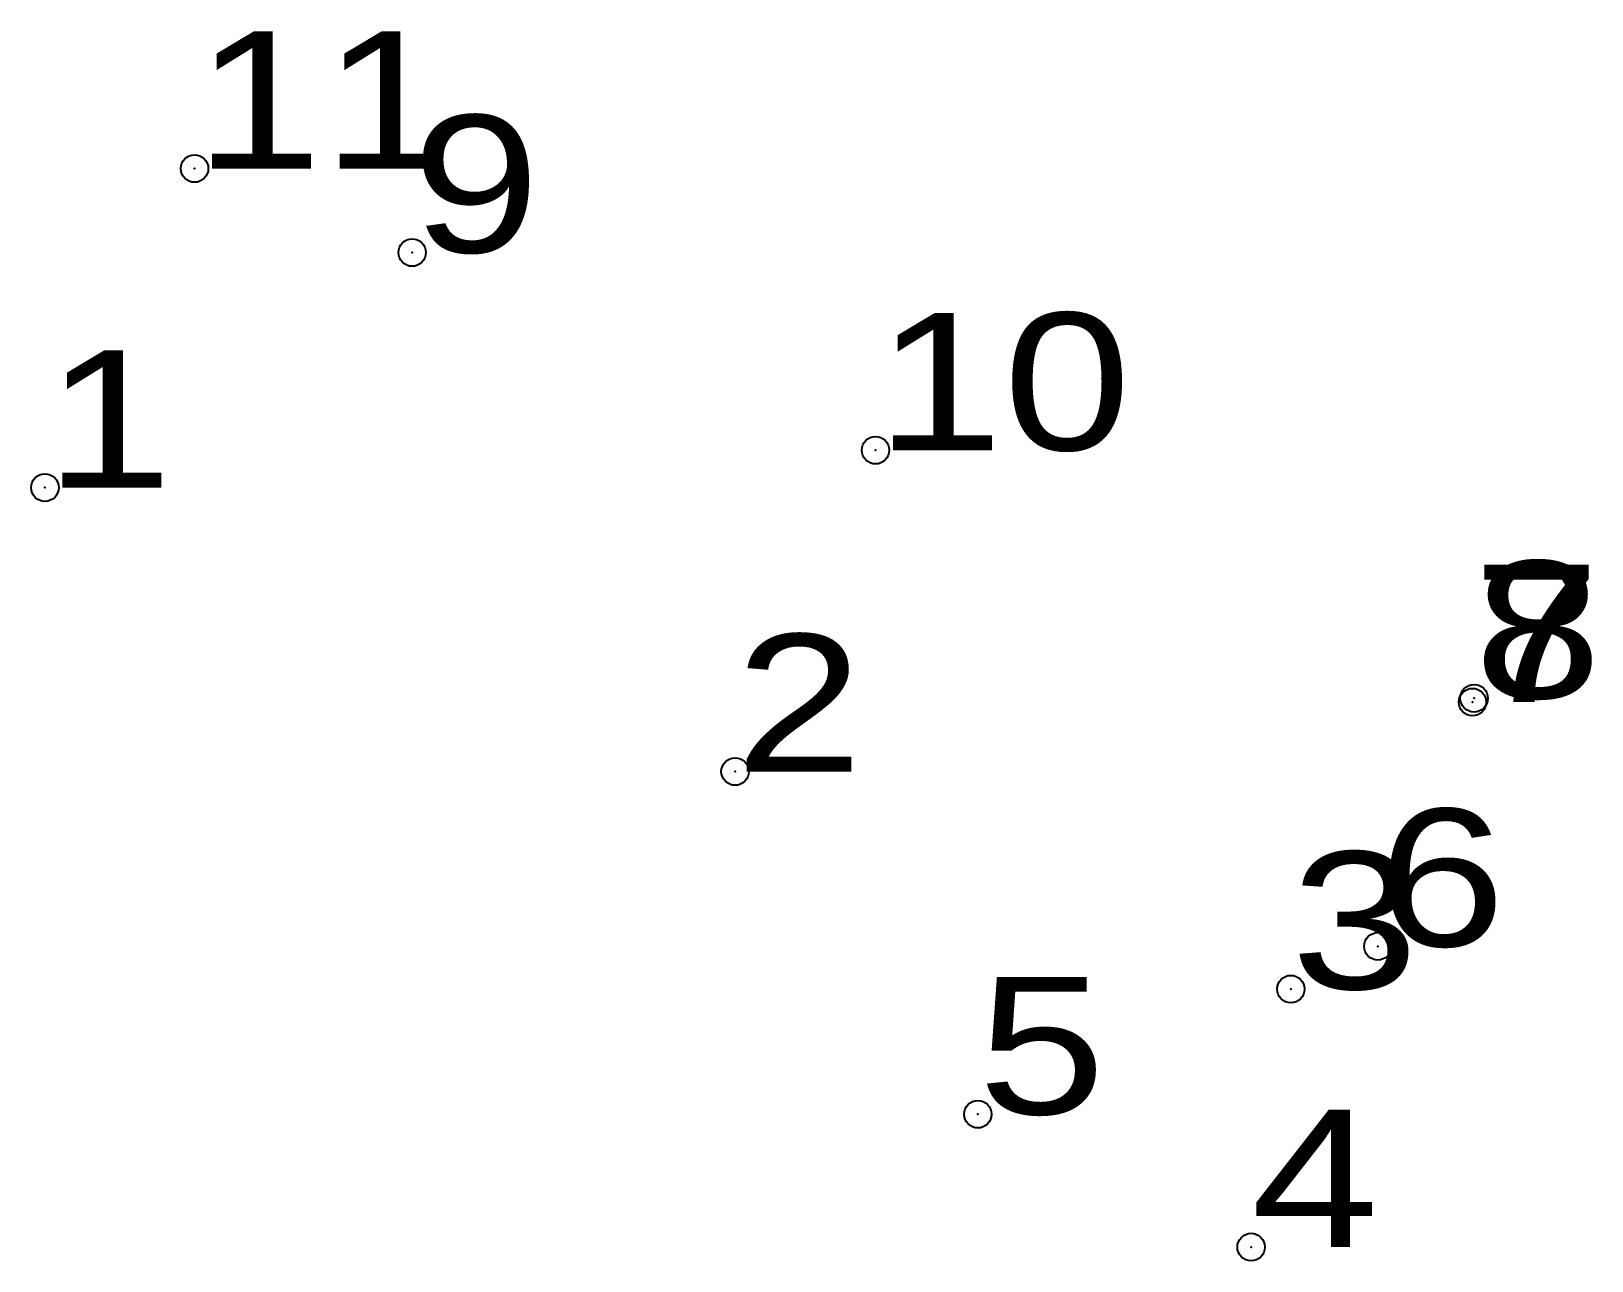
# Model space of a CAD drawing. Header units: metres. Extents: x 552130 to 557403, y 1824380 to 1839747.
# Drawn here: x 552187 to 552207.44, y 1839730.72 to 1839746.83 of the extents above.
import ezdxf

# ---------------------------------------------------------------- set-up
doc = ezdxf.new("R2010")
doc.units = ezdxf.units.M
doc.header["$LTSCALE"] = 0.72
doc.header["$PDMODE"] = 32
doc.header["$PDSIZE"] = 0.36
doc.layers.add('12', color=7, linetype='Continuous')
doc.layers.add('7', color=7, linetype='Continuous')

msp = doc.modelspace()

# ---------------------------------------------------------------- linework, layer by layer
at = {"layer": '7'}
for p in [(552189.14, 1839745.03), (552191.99, 1839743.93), (552198.06, 1839741.34), (552187.18, 1839740.85), (552205.9, 1839738.09), (552205.88, 1839738.04), (552196.22, 1839737.13), (552204.64, 1839734.84), (552203.5, 1839734.28), (552199.4, 1839732.64), (552202.98, 1839730.9)]:
    msp.add_point(p, dxfattribs=at)

# ---------------------------------------------------------------- texts
at = {"layer": '12', "width": 1.25}
for s, p in [('11', (552189.14, 1839745.03)), ('9', (552191.99, 1839743.93)), ('10', (552198.06, 1839741.34)), ('1', (552187.18, 1839740.85)), ('8', (552205.9, 1839738.09)), ('7', (552205.88, 1839738.04)), ('2', (552196.22, 1839737.13)), ('6', (552204.64, 1839734.84)), ('3', (552203.5, 1839734.28)), ('5', (552199.4, 1839732.64)), ('4', (552202.98, 1839730.9))]:
    msp.add_text(s, height=1.8, dxfattribs=at).set_placement(p)

doc.saveas('drawing.dxf')
